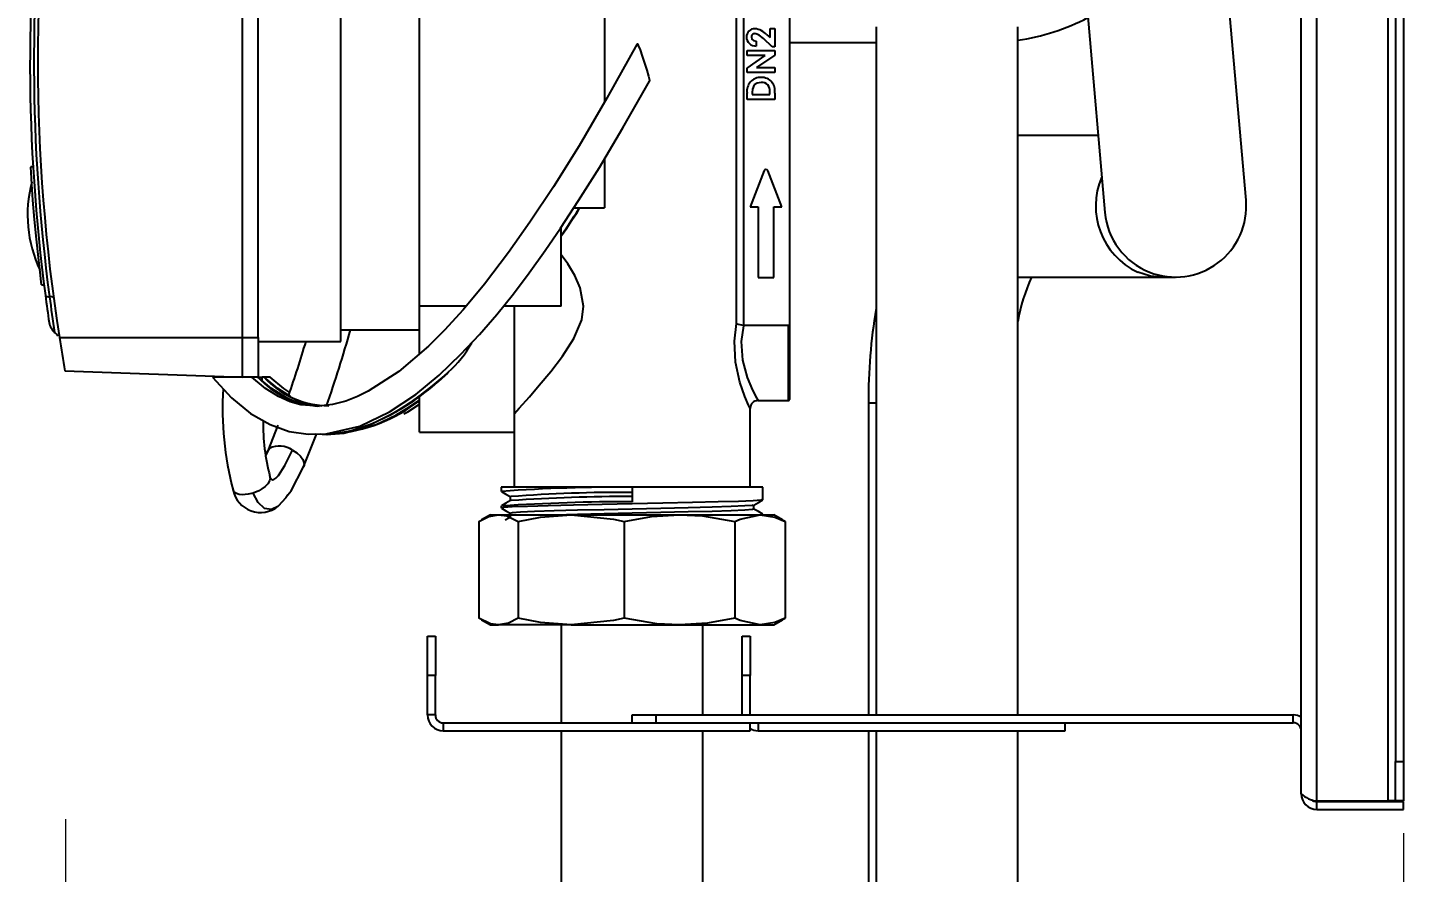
# Model space of a CAD drawing. Header units: millimetres. Extents: x 75 to 2075, y 25 to 1460.
# Drawn here: x 927.9 to 1219.2, y 509.8 to 688.7 of the extents above; entities that cross this region are included whole.
import ezdxf

# ---------------------------------------------------------------- set-up
doc = ezdxf.new("R2010")
doc.units = ezdxf.units.MM
doc.header["$LTSCALE"] = 5
doc.styles.add('SLDTEXTSTYLE0', font='TXT', dxfattribs={"width": 0.605})
doc.dimstyles.new('SLDDIMSTYLE0', dxfattribs={"dimtxt": 17.5, "dimasz": 16.51, "dimexe": 0, "dimexo": 0.0625, "dimgap": 4.375, "dimtad": 1, "dimlfac": 0.6, "dimrnd": 1e-09, "dimzin": 12, "dimdsep": 46, "dimtxsty": 'SLDTEXTSTYLE0', "dimsah": 1, "dimcen": 0.09, "dimadec": 0, "dimazin": 3, "dimtfac": 1, "dimtofl": 0, "dimtmove": 0, "dimatfit": 3, "dimfxl": 1, "dimfrac": 2, "dimtolj": 1, "dimtzin": 12, "dimarcsym": 0})

# ---------------------------------------------------------------- blocks, each defined once
blk = doc.blocks.new('_D_5')
at = {"color": 7, "linetype": 'Continuous', "lineweight": 0}
for p, q in [((1219.21, 518.15), (1219.21, 386.23)), ((935.88, 484.56), (935.88, 386.23)), ((935.88, 391.23), (1219.21, 391.23))]:
    blk.add_line(p, q, dxfattribs=at)
at = {"color": 7, "linetype": 'Continuous', "lineweight": 18}
for points in [[(935.88, 391.23), (952.39, 388.69), (952.39, 393.77)], [(1219.21, 391.23), (1202.7, 393.77), (1202.7, 388.69)]]:
    blk.add_solid(points, dxfattribs=at)
at = {"color": 7, "linetype": 'Continuous', "lineweight": 18, "insert": (1049.65, 413.79), "char_height": 17.5, "attachment_point": 1, "style": 'SLDTEXTSTYLE0'}
blk.add_mtext('170', dxfattribs=at)

msp = doc.modelspace()

# ---------------------------------------------------------------- linework, layer by layer
at = {"color": 7, "linetype": 'Continuous', "lineweight": 25}
for p, q in [((1200.879, 524.935), (1200.879, 1263.032)), ((1215.879, 1263.032), (1215.879, 524.935)), ((1197.545, 526.483), (1197.545, 1261.483)), ((1217.545, 1254.699), (1217.545, 533.268)), ((1219.212, 1254.699), (1219.212, 533.268)), ((994.212, 622.199), (994.212, 740.532)), ((973.379, 623.032), (973.379, 739.699)), ((976.712, 623.032), (976.712, 739.699)), ((1089.212, 734.43), (1089.212, 624.968)), ((1050.045, 733.032), (1050.045, 672.848)), ((1077.962, 626.005), (1077.962, 733.392)), ((1079.434, 733.699), (1079.434, 625.699)), ((1010.879, 681.366), (1010.879, 731.141)), ((1185.87, 652.164), (1182.239, 693.672)), ((1152.353, 691.057), (1155.984, 649.549)), ((1085.09, 686.553), (1085.09, 688.516)), ((1085.09, 688.516), (1086.062, 688.516)), ((1086.062, 688.516), (1086.062, 684.627)), ((1107.545, 688.866), (1107.545, 543.15)), ((1137.545, 543.15), (1137.545, 688.866)), ((1082.173, 685.824), (1082.173, 684.777)), ((1085.531, 684.627), (1083.693, 686.354)), ((1084.392, 687.162), (1085.09, 686.553)), ((1089.212, 685.532), (1107.545, 685.532)), ((1080.229, 682.758), (1080.229, 683.805)), ((1080.229, 683.805), (1086.062, 683.805)), ((1080.229, 680.111), (1084.067, 682.758)), ((1084.067, 682.758), (1080.229, 682.758)), ((1086.062, 682.855), (1082.235, 680.215)), ((1086.062, 684.627), (1085.531, 684.627)), ((1086.062, 683.805), (1086.062, 682.855)), ((1010.879, 631.59), (1010.879, 681.366)), ((1080.229, 679.168), (1080.229, 680.111)), ((1086.062, 679.168), (1080.229, 679.168)), ((1082.235, 680.215), (1086.062, 680.215)), ((1086.062, 680.215), (1086.062, 679.168)), ((1080.229, 673.484), (1080.229, 674.803)), ((1086.062, 673.484), (1080.229, 673.484)), ((1081.276, 674.931), (1081.276, 674.531)), ((1081.276, 674.531), (1085.015, 674.531)), ((1085.015, 674.531), (1085.015, 675.078)), ((1086.062, 674.823), (1086.062, 673.484)), ((1154.558, 665.856), (1137.545, 665.856)), ((929.041, 659.181), (928.541, 659.181)), ((1050.045, 660.902), (1050.045, 650.532)), ((1083.835, 658.393), (1080.891, 650.744)), ((1087.557, 650.744), (1084.613, 658.393)), ((1043.567, 650.532), (1050.045, 650.532)), ((1043.652, 648.706), (1044.626, 650.302)), ((1080.891, 650.744), (1082.557, 650.744)), ((1082.557, 650.744), (1082.557, 635.744)), ((1085.891, 650.744), (1087.557, 650.744)), ((1085.891, 635.744), (1085.891, 650.744)), ((1040.879, 629.699), (1040.879, 646.436)), ((1082.557, 635.744), (1085.891, 635.744)), ((1137.545, 635.856), (1168.04, 635.856)), ((1168.04, 635.856), (1170.927, 635.856)), ((930.842, 634.181), (931.346, 634.181)), ((1010.879, 629.699), (1010.879, 631.59)), ((1020.721, 629.699), (1010.879, 629.699)), ((1010.879, 619.568), (1010.879, 629.699)), ((1040.879, 629.699), (1028.617, 629.699)), ((1030.879, 629.699), (1030.879, 603.032)), ((994.212, 624.699), (1010.879, 624.699)), ((1079.434, 625.699), (1079.497, 625.696)), ((1079.497, 625.696), (1088.962, 625.696)), ((1088.962, 609.699), (1088.962, 625.696)), ((1089.212, 624.968), (1089.212, 609.949)), ((934.61, 623.032), (973.379, 623.032)), ((973.379, 623.032), (976.712, 623.032)), ((973.379, 614.699), (973.379, 623.032)), ((976.712, 623.032), (976.712, 614.699)), ((976.712, 622.199), (994.212, 622.199)), ((935.784, 616.012), (973.379, 614.699)), ((973.379, 614.699), (967.04, 614.699)), ((976.712, 614.699), (973.379, 614.699)), ((976.712, 614.699), (977.545, 614.699)), ((977.555, 613.935), (977.545, 614.699)), ((977.932, 614.699), (977.545, 614.699)), ((977.932, 614.699), (977.545, 614.699)), ((977.932, 614.699), (977.562, 614.699)), ((979.212, 614.699), (977.932, 614.699)), ((1010.879, 603.032), (1010.879, 610.613)), ((1082.524, 609.699), (1088.962, 609.699)), ((1105.927, 609.19), (1105.927, 543.15)), ((1107.545, 609.19), (1105.927, 609.19)), ((1030.879, 606.907), (1030.932, 606.907)), ((1080.879, 591.366), (1080.879, 608.075)), ((980.879, 604.476), (978.714, 599.088)), ((986.315, 595.672), (989.108, 602.707)), ((1010.879, 603.032), (1030.879, 603.032)), ((1030.879, 603.032), (1030.879, 591.366)), ((978.702, 599.061), (978.297, 598.249)), ((978.32, 598.033), (979.077, 599.563)), ((978.712, 599.054), (979.077, 599.563)), ((979.092, 593.849), (979.179, 593.547)), ((979.34, 593.289), (979.598, 592.996)), ((1028.171, 591.366), (1028.171, 590.483)), ((1055.879, 591.366), (1028.171, 591.366)), ((1030.081, 589.381), (1030.081, 588.51)), ((1055.879, 591.366), (1055.879, 588.279)), ((1083.586, 591.366), (1055.879, 591.366)), ((1083.586, 588.72), (1083.586, 591.366)), ((1028.171, 587.394), (1028.171, 586.956)), ((1081.677, 586.735), (1081.677, 587.606)), ((1083.586, 585.532), (1083.586, 585.634)), ((1023.45, 584.105), (1023.45, 563.626)), ((1025.879, 585.532), (1024.015, 584.456)), ((1025.879, 585.532), (1027.608, 585.532)), ((1027.608, 585.532), (1042.988, 585.532)), ((1031.767, 584.105), (1031.767, 563.626)), ((1042.988, 585.532), (1065.918, 585.532)), ((1054.208, 584.105), (1054.208, 563.626)), ((1065.918, 585.532), (1082.968, 585.532)), ((1077.628, 584.105), (1077.628, 563.626)), ((1082.968, 585.532), (1085.879, 585.532)), ((1087.742, 584.456), (1085.879, 585.532)), ((1088.307, 584.105), (1087.715, 584.408)), ((1088.307, 584.105), (1088.307, 563.626)), ((1024.007, 563.28), (1025.879, 562.199)), ((1085.879, 562.199), (1087.75, 563.28)), ((1087.715, 563.341), (1088.307, 563.626)), ((1012.545, 559.817), (1014.212, 559.817)), ((1012.545, 551.483), (1012.545, 559.817)), ((1014.212, 559.817), (1014.212, 551.483)), ((1025.879, 562.199), (1027.608, 562.199)), ((1042.988, 562.199), (1027.608, 562.199)), ((1040.879, 562.199), (1040.879, 541.483)), ((1042.988, 562.199), (1065.918, 562.199)), ((1065.918, 562.199), (1082.968, 562.199)), ((1070.879, 543.15), (1070.879, 562.199)), ((1079.212, 559.817), (1080.879, 559.817)), ((1079.212, 551.483), (1079.212, 559.817)), ((1080.879, 559.817), (1080.879, 551.483)), ((1082.968, 562.199), (1085.879, 562.199)), ((1012.545, 543.15), (1012.545, 551.483)), ((1014.212, 551.483), (1012.545, 551.483)), ((1014.212, 543.15), (1014.212, 551.483)), ((1080.879, 551.483), (1079.212, 551.483)), ((1079.212, 543.15), (1079.212, 551.483)), ((1080.879, 543.15), (1080.879, 551.483)), ((1014.212, 543.15), (1012.545, 543.15)), ((1055.879, 541.483), (1055.879, 543.15)), ((1055.879, 543.15), (1060.879, 543.15)), ((1060.879, 543.15), (1060.879, 541.483)), ((1060.879, 543.15), (1195.879, 543.15)), ((1195.879, 541.483), (1195.879, 543.15)), ((1015.879, 541.483), (1015.879, 539.817)), ((1015.879, 541.483), (1080.879, 541.483)), ((1015.879, 539.817), (1080.879, 539.817)), ((1040.879, 539.817), (1040.879, 499.817)), ((1070.879, 499.817), (1070.879, 539.817)), ((1080.879, 539.817), (1080.879, 541.483)), ((1080.879, 541.483), (1195.879, 541.483)), ((1082.545, 541.483), (1082.545, 539.817)), ((1082.545, 539.817), (1147.545, 539.817)), ((1105.927, 539.817), (1105.927, 499.817)), ((1107.545, 539.817), (1107.545, 499.817)), ((1137.545, 499.817), (1137.545, 539.817)), ((1147.545, 539.817), (1147.545, 541.483)), ((1217.545, 524.935), (1217.545, 533.268)), ((1217.545, 533.268), (1219.212, 533.268)), ((1219.212, 533.268), (1219.212, 524.935)), ((1200.879, 524.935), (1215.879, 524.935)), ((1200.879, 523.15), (1200.879, 524.817)), ((1200.879, 524.817), (1219.212, 524.817)), ((1217.545, 524.935), (1215.879, 524.935)), ((1219.212, 524.935), (1217.545, 524.935)), ((1219.212, 523.15), (1219.212, 524.817)), ((1200.879, 523.15), (1219.212, 523.15))]:
    msp.add_line(p, q, dxfattribs=at)
at = {"color": 7, "linetype": 'Continuous', "lineweight": 18}
msp.add_line((935.879, 521.059), (935.879, 489.561), dxfattribs=at)
at = {"color": 7, "linetype": 'Continuous', "lineweight": 25, "flags": 128}
for points in [[(1056.956, 685.233), (1050.552, 673.71), (1044.648, 663.665), (1039.219, 654.956), (1034.244, 647.452), (1029.698, 641.028), (1024.589, 634.337), (1020.082, 628.933), (1016.142, 624.618), (1012.731, 621.216), (1006.488, 615.869), (1000.006, 611.673), (997.703, 610.557), (995.237, 609.608), (992.464, 608.879), (989.525, 608.535), (985.708, 608.838), (983.457, 609.456), (980.973, 610.546), (978.27, 612.245), (975.373, 614.699)], [(1056.956, 685.233), (1056.982, 685.251), (1057.186, 684.888), (1057.552, 683.978), (1058.026, 682.659), (1058.534, 681.131), (1059, 679.628), (1059.353, 678.377), (1059.538, 677.571), (1059.555, 677.347)], [(1081.126, 686.631), (1081.242, 686.242), (1081.548, 685.972), (1082.173, 685.824)], [(1083.693, 686.354), (1082.776, 687.104), (1081.902, 687.394)], [(967.04, 614.699), (971.041, 610.274), (975.097, 606.95), (979.202, 604.615), (983.293, 603.186), (987.29, 602.57), (991.105, 602.635), (998.197, 604.284), (1004.532, 607.294), (1010.054, 610.986), (1015.002, 615.068), (1019.641, 619.513), (1023.528, 623.67), (1027.213, 627.952), (1030.726, 632.325), (1034.06, 636.724), (1037.48, 641.477), (1040.741, 646.227), (1044.555, 652.038), (1048.943, 659.052), (1053.933, 667.429), (1059.555, 677.347)], [(1081.743, 676.524), (1081.342, 675.674), (1081.276, 674.931)], [(1083.208, 677.074), (1082.325, 676.919), (1081.743, 676.524)], [(930.842, 634.181), (930.754, 634.878), (930.51, 636.886), (930.155, 639.99), (929.747, 643.865), (929.351, 648.075), (929.013, 652.128), (928.763, 655.555), (928.605, 657.971), (928.536, 659.11), (928.541, 659.029)], [(1040.834, 644.625), (1044.207, 649.526), (1044.673, 650.272)], [(1040.926, 644.649), (1041.764, 645.846), (1043.631, 648.719)], [(1040.933, 644.642), (1042.021, 646.227), (1043.703, 648.791)], [(1030.932, 606.966), (1030.941, 606.975), (1031.964, 608.104), (1034.119, 610.517), (1036.224, 612.943), (1038.639, 615.854), (1041.137, 619.127), (1043.547, 622.877), (1045.203, 626.798), (1045.605, 629.699), (1044.906, 633.555), (1043.731, 636.181), (1042.252, 638.651), (1040.879, 640.547)], [(1168.04, 635.856), (1165.654, 636.077), (1162.934, 636.896)], [(1080.859, 608.075), (1080.877, 608.036), (1080.554, 608.74), (1079.775, 610.577), (1078.711, 613.633), (1077.778, 617.856), (1077.547, 622.301), (1077.962, 626.005)], [(1079.497, 625.696), (1079.458, 625.532), (1078.991, 622.184), (1079.238, 618.295), (1080.233, 614.6), (1081.368, 611.925), (1082.199, 610.318), (1082.544, 609.702), (1082.525, 609.735)], [(1088.962, 625.696), (1088.996, 625.689), (1089.033, 625.668), (1089.081, 625.614), (1089.145, 625.475), (1089.212, 624.968)], [(990.264, 602.621), (991.431, 602.561), (996.213, 603.287), (1000.699, 604.757), (1004.854, 606.751), (1008.664, 609.083), (1012.369, 611.783), (1016.56, 615.319), (1017.021, 615.765)], [(991.444, 602.714), (993.57, 602.773), (997.102, 603.517), (1001.056, 604.903), (1005.838, 607.308), (1009.984, 609.998), (1014.631, 613.629), (1016.936, 615.751)], [(982.252, 610.546), (979.549, 612.245), (976.653, 614.699)], [(983.532, 610.546), (980.829, 612.245), (977.932, 614.699)], [(983.369, 611.453), (982.109, 612.245), (979.212, 614.699)], [(989.814, 602.644), (991.18, 602.521), (994.858, 602.775), (1001.658, 604.626), (1005.849, 606.596), (1010.717, 609.613), (1010.879, 609.739)], [(1006.225, 606.882), (1007.091, 607.294), (1010.879, 609.826)], [(1007.505, 606.882), (1008.371, 607.294), (1010.879, 608.97)], [(979.598, 592.996), (979.764, 592.945), (980.034, 593.012), (980.448, 593.292), (980.989, 593.858), (982.35, 595.94), (983.977, 599.219)], [(983.977, 599.219), (984.905, 598.615), (985.647, 597.926), (986.144, 597.232), (986.389, 596.597), (986.421, 596.061), (986.306, 595.665)], [(982.952, 589.765), (983.678, 590.632), (986.311, 595.663)], [(979.179, 593.547), (979.248, 593.306), (979.112, 592.688), (978.722, 592.065), (978.157, 591.494), (977.505, 591.013), (976.838, 590.631), (975.63, 590.134)], [(979.461, 593.116), (979.45, 593.113), (979.402, 593.17), (979.227, 593.506)], [(979.598, 592.996), (979.396, 593.215), (979.377, 593.255)], [(975.63, 590.134), (974.556, 589.866), (973.29, 589.775), (972.651, 589.851), (972.076, 590.039), (971.629, 590.348), (971.396, 590.725)], [(980.927, 587.353), (980.876, 587.298), (979.494, 586.618), (978.014, 586.831), (976.66, 588.098), (975.63, 590.134)], [(982.952, 589.765), (982.549, 589.11), (980.927, 587.353)], [(1028.19, 590.463), (1029.145, 589.911), (1030.081, 589.37)], [(1083.379, 588.699), (1083.237, 588.629), (1081.517, 588.502), (1078.403, 588.371), (1074.071, 588.239), (1068.646, 588.108), (1062.412, 587.971), (1055.879, 587.838), (1049.527, 587.709), (1043.459, 587.576), (1038.136, 587.448), (1033.708, 587.317), (1030.47, 587.185), (1028.62, 587.058), (1028.303, 586.956)], [(1081.657, 587.595), (1082.612, 588.147), (1083.567, 588.699)], [(1030.101, 588.522), (1029.145, 587.97), (1028.19, 587.418)], [(1028.19, 586.935), (1029.146, 586.383), (1030.081, 585.843)], [(1030.081, 585.853), (1030.081, 585.412), (1030.081, 584.982)], [(1081.481, 587.595), (1081.352, 587.527), (1079.75, 587.4), (1076.85, 587.268), (1072.817, 587.137), (1067.766, 587.005), (1061.962, 586.868), (1055.879, 586.735), (1049.965, 586.606), (1044.315, 586.473), (1039.358, 586.346), (1035.236, 586.215), (1032.221, 586.083), (1030.499, 585.956), (1030.203, 585.853)], [(1081.524, 586.736), (1081.352, 586.645), (1079.75, 586.518), (1076.85, 586.386), (1072.817, 586.255), (1067.766, 586.123), (1061.962, 585.986), (1055.879, 585.853), (1049.965, 585.724), (1044.315, 585.591), (1042.012, 585.532)], [(1083.567, 585.654), (1082.612, 586.206), (1081.677, 586.746)], [(1023.45, 584.105), (1025.504, 585.156), (1027.608, 585.532)], [(1027.608, 585.532), (1029.327, 585.28), (1031.767, 584.105)], [(1030.101, 584.994), (1029.145, 584.442), (1029.018, 584.369)], [(1031.767, 584.105), (1036.443, 585.034), (1042.988, 585.532)], [(1042.988, 585.532), (1051.906, 584.618), (1054.208, 584.105)], [(1054.208, 584.105), (1059.993, 585.156), (1065.918, 585.532)], [(1065.918, 585.532), (1070.757, 585.28), (1077.628, 584.105)], [(1077.628, 584.105), (1078.724, 584.618), (1082.968, 585.532)], [(1082.968, 585.532), (1086.082, 585.034), (1088.307, 584.105)], [(1027.608, 562.199), (1025.89, 562.451), (1023.45, 563.626)], [(1031.767, 563.626), (1029.713, 562.575), (1027.608, 562.199)], [(1042.988, 562.199), (1036.443, 562.697), (1031.767, 563.626)], [(1054.208, 563.626), (1051.906, 563.113), (1042.988, 562.199)], [(1065.918, 562.199), (1061.079, 562.451), (1054.208, 563.626)], [(1077.628, 563.626), (1071.843, 562.575), (1065.918, 562.199)], [(1082.968, 562.199), (1078.724, 563.113), (1077.628, 563.626)], [(1088.307, 563.626), (1086.082, 562.697), (1082.968, 562.199)]]:
    msp.add_lwpolyline(points, dxfattribs=at)
at = {"color": 7, "linetype": 'Continuous', "lineweight": 25}
for centre, radius, start, end in [((1305.045, 681.366), 375, 171.05098, 188.94902), ((1305.045, 681.366), 376.667, 172.79414, 187.53915), ((1305.062, 681.366), 375.85, 172.84821, 187.59251), ((1130.879, 732.199), 46.667, 278.21321, 297.43128), ((1081.812, 686.708), 1.734, 89.47677, 180.56149), ((1081.443, 684.462), 3.998, 42.4796, 84.47389), ((1082.024, 686.717), 1.946, 180.76432, 274.37716), ((1081.868, 686.653), 0.743, 87.41203, 181.63089), ((1083.056, 675.262), 2.864, 86.58069, 189.20227), ((1083.356, 675.392), 1.689, 349.29677, 95.00301), ((1083.346, 675.356), 2.768, 348.90429, 92.4653), ((1084.224, 658.244), 0.417, 21.05249, 158.94751), ((954.846, 649.007), 26.991, 165.08698, 205.56214), ((1169.466, 650.875), 15.43, 156.38719, 244.95708), ((1170.927, 650.856), 15, 248.54623, 5), ((1170.927, 650.856), 15, 185, 248.54623), ((1175.141, 619.929), 38.153, 155.32671, 170.19231), ((932.322, 632.739), 1.05, 229.09946, 280.17544), ((1305.045, 681.366), 376.667, 187.53915, 188.41845), ((932.697, 630.669), 1.054, 49.6426, 100.35779), ((1283.871, 678.62), 354.482, 187.6051, 188.83918), ((1217.245, 610.2), 111.323, 170.20569, 180.52019), ((935.734, 626.709), 3.333, 188.41845, 230.16532), ((931.464, 621.59), 3.333, 31.77141, 50.16532), ((681.749, 715.303), 327.316, 340.96821, 343.93024), ((1079.652, 630.434), 4.74, 249.1102, 267.36466), ((1305.045, 681.366), 375, 188.94902, 190.03658), ((758.59, 689.661), 237.997, 340.66246, 343.53328), ((1001.948, 632.899), 22.771, 311.15301, 331.20747), ((981.875, 650.835), 49.64, 297.69546, 314.93048), ((1038.305, 608.114), 69.143, 176.59773, 194.56946), ((990.557, 627.27), 18.745, 222.11629, 267.16764), ((991.178, 628.509), 20.043, 223.55208, 264.79773), ((991.976, 627.596), 19.067, 222.56182, 264.61024), ((991.593, 627.044), 18.413, 222.10485, 270.10872), ((990.402, 635.672), 33.043, 273.99206, 308.35468), ((1082.445, 608.146), 1.554, 87.20464, 182.7302), ((1088.962, 609.949), 0.25, 270, 0), ((1020.792, 604.708), 43.051, 179.02338, 194.85639), ((981.236, 595.249), 4.824, 55.36952, 116.58196), ((977.2, 591.974), 5.948, 192.12282, 308.5774), ((1053.415, 236.937), 354.437, 89.60169, 94.06275), ((1053.587, 282.876), 307.396, 89.57282, 94.36264), ((1054.078, 261.137), 328.25, 89.68571, 94.15969), ((1054.851, 190.869), 397.411, 89.85181, 93.82601), ((1015.879, 543.15), 3.333, 180, 270), ((1015.879, 543.15), 1.667, 180, 270), ((1195.879, 539.817), 3.333, 60, 90), ((1082.545, 543.15), 3.333, 240, 270), ((1195.879, 539.817), 1.667, 0, 90), ((1201.425, 530.472), 5.564, 225.7916, 264.36503), ((1200.879, 526.483), 3.333, 180, 270), ((1200.772, 526.195), 1.382, 221.3294, 274.42586)]:
    msp.add_arc(centre, radius, start, end, dxfattribs=at)

# ---------------------------------------------------------------- dimensions: what is measured, and where the dimension line sits
at = {"color": 7, "linetype": 'Continuous', "lineweight": 18}
dim = msp.add_linear_dim(base=(1219.212, 391.233), p1=(935.879, 489.561), p2=(1219.212, 523.15), dimstyle='SLDDIMSTYLE0', dxfattribs=at)
dim.commit()
dim.dimension.update_dxf_attribs({"geometry": '_D_5', "text_midpoint": (1069.698, 391.233), "dimtype": 160})

doc.saveas('drawing.dxf')
